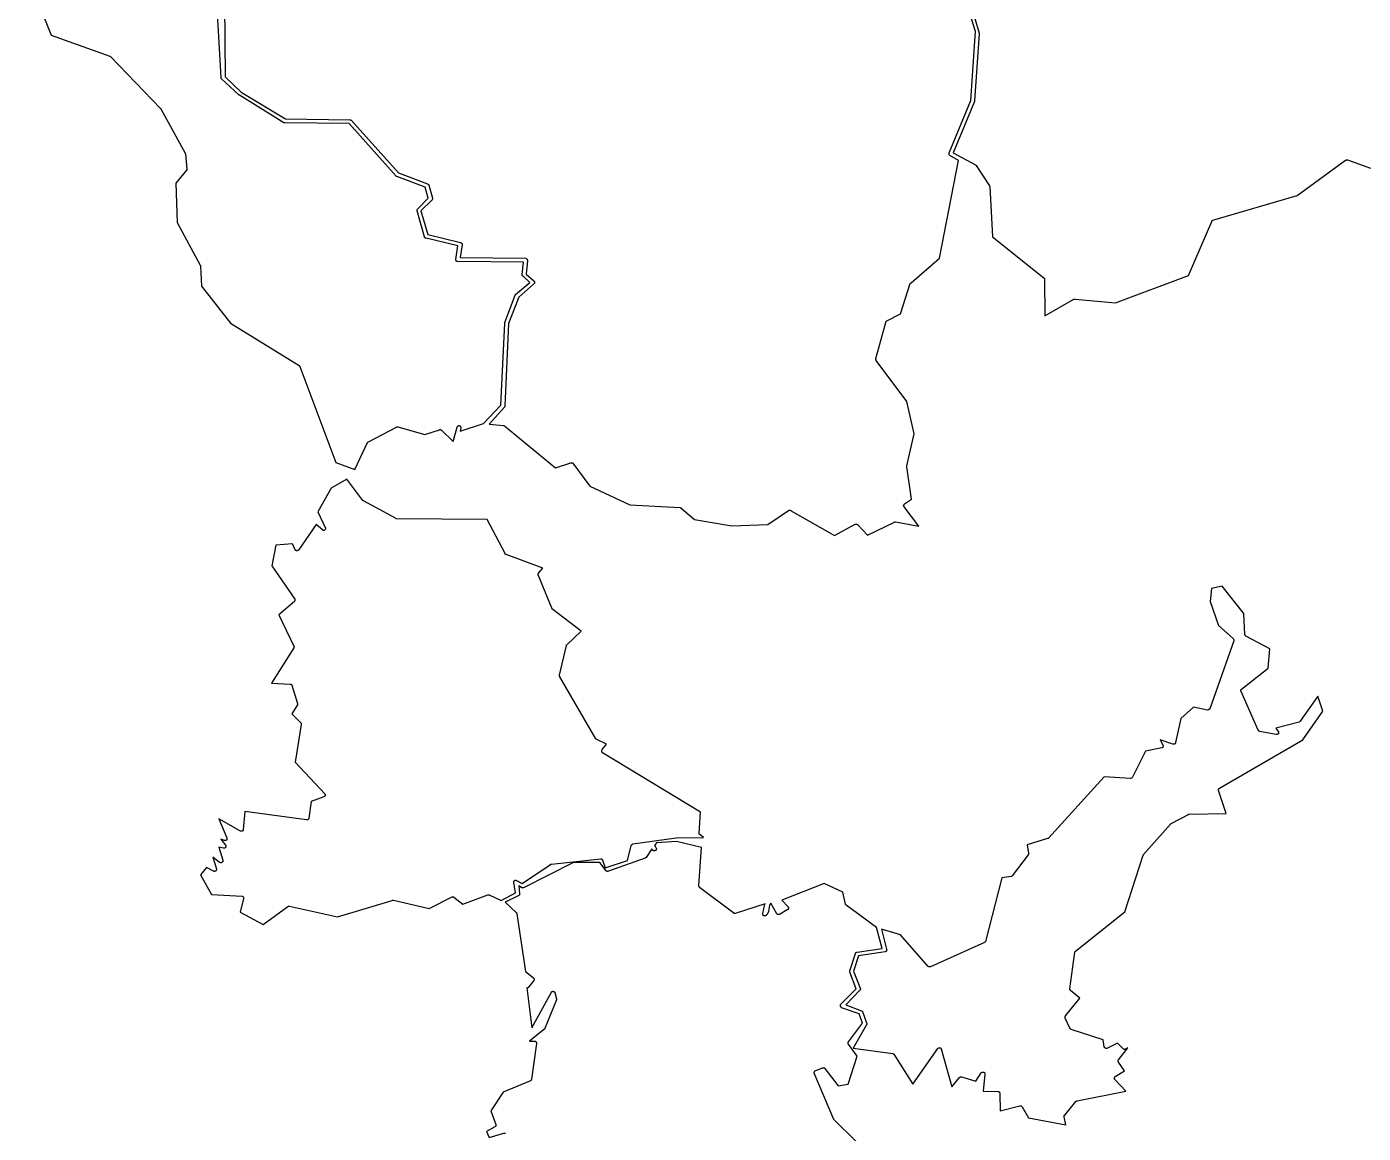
# Model space of a CAD drawing. Header units: metres. Extents: x 12 to 388, y 12 to 220.
# Drawn here: x 185.88 to 220.32, y 80.2 to 108.72 of the extents above; entities that cross this region are included whole.
import ezdxf

# ---------------------------------------------------------------- set-up
doc = ezdxf.new("R2010")
doc.units = ezdxf.units.M

msp = doc.modelspace()

# ---------------------------------------------------------------- linework, layer by layer
for points in [[(185.88, 110.08), (186.51, 108.5), (188.02, 107.96), (188.03, 107.96), (188.03, 107.95), (188.04, 107.95), (189.33, 106.61), (189.34, 106.61), (189.34, 106.6), (189.96, 105.46), (189.96, 105.45), (189.96, 105.44), (189.97, 105.44), (190.01, 105.05), (190.01, 105.04), (190.01, 105.03), (190.01, 105.02), (190, 105.02), (189.72, 104.69), (189.76, 103.67), (190.35, 102.57), (190.36, 102.57), (190.36, 102.56), (190.36, 102.55), (190.38, 102.03), (191.13, 101.08), (192.9, 99.99), (192.91, 99.98), (192.92, 99.97), (192.92, 99.96), (193.85, 97.49), (194.34, 97.31), (194.66, 98), (194.67, 98), (194.67, 98.01), (194.68, 98.02), (194.69, 98.02), (195.41, 98.4), (195.41, 98.41), (195.42, 98.41), (195.43, 98.41), (195.44, 98.41), (196.14, 98.21), (196.52, 98.33), (196.52, 98.34), (196.53, 98.34), (196.54, 98.34), (196.55, 98.33), (196.56, 98.33), (196.57, 98.32), (196.87, 98.03), (196.97, 98.4), (196.97, 98.41), (196.98, 98.42), (196.99, 98.43), (197, 98.43), (197.01, 98.44), (197.02, 98.44), (197.03, 98.44), (197.03, 98.43), (197.04, 98.43), (197.05, 98.43), (197.05, 98.42), (197.06, 98.42), (197.06, 98.41), (197.06, 98.4), (197.07, 98.4), (197.07, 98.39), (197.07, 98.38), (197.05, 98.3), (197.65, 98.49), (198.1, 98.97), (198.2, 101.08), (198.2, 101.09), (198.2, 101.1), (198.47, 101.8), (198.47, 101.81), (198.48, 101.82), (198.85, 102.13), (198.67, 102.29), (198.66, 102.29), (198.66, 102.3), (198.65, 102.3), (198.65, 102.31), (198.65, 102.32), (198.65, 102.33), (198.68, 102.65), (196.99, 102.67), (196.98, 102.67), (196.97, 102.67), (196.96, 102.68), (196.95, 102.68), (196.95, 102.69), (196.94, 102.7), (196.94, 102.71), (196.94, 102.72), (196.99, 103.07), (196.17, 103.27), (196.16, 103.27), (196.15, 103.27), (196.15, 103.28), (196.14, 103.28), (196.14, 103.29), (196.13, 103.29), (196.13, 103.3), (195.94, 103.97), (195.94, 103.98), (195.94, 103.99), (195.94, 104), (195.94, 104.01), (195.95, 104.02), (196.23, 104.3), (196.15, 104.58), (195.42, 104.86), (195.41, 104.86), (195.4, 104.86), (195.4, 104.87), (194.19, 106.22), (192.53, 106.24), (192.52, 106.24), (192.51, 106.24), (191.36, 106.95), (191.35, 106.95), (191.35, 106.96), (190.9, 107.37), (190.9, 107.38), (190.89, 107.38), (190.89, 107.39), (190.89, 107.4), (190.89, 107.41), (190.77, 109.51)], [(190.98, 109.31), (190.99, 107.43), (191.41, 107.03), (192.55, 106.34), (194.21, 106.32), (194.22, 106.32), (194.23, 106.32), (194.23, 106.31), (194.24, 106.31), (194.25, 106.3), (195.46, 104.95), (195.46, 104.95), (196.21, 104.67), (196.22, 104.66), (196.23, 104.66), (196.23, 104.65), (196.24, 104.64), (196.34, 104.3), (196.34, 104.29), (196.34, 104.28), (196.34, 104.27), (196.33, 104.26), (196.33, 104.25), (196.32, 104.25), (196.04, 103.97), (196.22, 103.36), (197.06, 103.16), (197.07, 103.16), (197.07, 103.15), (197.08, 103.15), (197.09, 103.14), (197.09, 103.13), (197.09, 103.12), (197.1, 103.12), (197.1, 103.11), (197.1, 103.1), (197.05, 102.77), (198.74, 102.75), (198.75, 102.75), (198.76, 102.74), (198.77, 102.74), (198.77, 102.73), (198.78, 102.73), (198.78, 102.72), (198.78, 102.71), (198.79, 102.7), (198.79, 102.69), (198.75, 102.34), (198.95, 102.17), (198.96, 102.16), (198.97, 102.15), (198.97, 102.14), (198.97, 102.13), (198.97, 102.12), (198.97, 102.11), (198.96, 102.1), (198.95, 102.09), (198.56, 101.75), (198.3, 101.07), (198.2, 98.94), (198.2, 98.93), (198.2, 98.92), (198.19, 98.92), (198.19, 98.91), (197.8, 98.48), (198.17, 98.44), (198.18, 98.44), (198.18, 98.43), (198.19, 98.43), (199.51, 97.35), (199.9, 97.48), (199.91, 97.48), (199.91, 97.49), (199.92, 97.49), (199.92, 97.48), (199.93, 97.48), (199.94, 97.48), (199.95, 97.47), (200.39, 96.88), (201.42, 96.4), (202.72, 96.33), (202.73, 96.33), (202.73, 96.32), (202.74, 96.32), (202.75, 96.32), (202.75, 96.31), (203.09, 96.02), (204.05, 95.86), (204.98, 95.89), (205.51, 96.25), (205.52, 96.25), (205.52, 96.26), (205.53, 96.26), (205.54, 96.26), (205.55, 96.26), (205.56, 96.26), (205.56, 96.25), (206.7, 95.61), (207.23, 95.9), (207.24, 95.9), (207.25, 95.9), (207.26, 95.9), (207.27, 95.9), (207.28, 95.9), (207.28, 95.89), (207.29, 95.89), (207.55, 95.62), (208.24, 95.95), (208.24, 95.96), (208.25, 95.96), (208.26, 95.96), (208.27, 95.96), (208.87, 95.85), (208.49, 96.35), (208.49, 96.36), (208.48, 96.37), (208.48, 96.38), (208.48, 96.39), (208.49, 96.4), (208.49, 96.41), (208.5, 96.41), (208.5, 96.42), (208.68, 96.54), (208.56, 97.38), (208.56, 97.39), (208.56, 97.4), (208.75, 98.23), (208.56, 99.06), (207.77, 100.12), (207.77, 100.13), (207.77, 100.14), (207.76, 100.14), (207.76, 100.15), (207.76, 100.16), (207.76, 100.17), (208.02, 101.1), (208.02, 101.11), (208.03, 101.12), (208.03, 101.13), (208.04, 101.13), (208.05, 101.14), (208.4, 101.32), (208.65, 102.1), (208.66, 102.1), (208.66, 102.11), (208.67, 102.12), (209.4, 102.75), (209.89, 105.27), (209.67, 105.4), (209.67, 105.41), (209.66, 105.41), (209.66, 105.42), (209.65, 105.43), (209.65, 105.44), (209.65, 105.45), (209.65, 105.46), (209.65, 105.47), (210.21, 106.82), (210.33, 108.59), (210.11, 109.31)], [(210.2, 109.31), (210.43, 108.55), (210.43, 108.54), (210.31, 106.81), (210.31, 106.8), (210.31, 106.79), (209.76, 105.47), (210.33, 105.16), (210.34, 105.16), (210.34, 105.15), (210.35, 105.15), (210.35, 105.14), (210.69, 104.62), (210.69, 104.61), (210.69, 104.6), (210.7, 104.6), (210.77, 103.3), (212.09, 102.25), (212.1, 102.25), (212.1, 102.24), (212.11, 102.23), (212.11, 102.22), (212.11, 102.21), (212.12, 101.27), (212.87, 101.7), (212.88, 101.7), (212.89, 101.7), (212.9, 101.7), (213.94, 101.6), (215.82, 102.31), (216.42, 103.7), (216.42, 103.71), (216.43, 103.72), (216.44, 103.72), (216.44, 103.73), (216.45, 103.73), (218.62, 104.37), (219.87, 105.28), (219.88, 105.28), (219.88, 105.29), (219.88, 105.29), (219.89, 105.29), (219.9, 105.29), (219.91, 105.29), (219.92, 105.29), (220.51, 105.07)], [(207.25, 80), (206.69, 80.55), (206.69, 80.56), (206.68, 80.56), (206.17, 81.75), (206.17, 81.76), (206.17, 81.77), (206.17, 81.78), (206.18, 81.79), (206.18, 81.8), (206.19, 81.8), (206.19, 81.81), (206.2, 81.81), (206.39, 81.89), (206.4, 81.89), (206.41, 81.89), (206.42, 81.89), (206.43, 81.89), (206.44, 81.89), (206.45, 81.88), (206.45, 81.87), (206.79, 81.43), (207.05, 81.47), (207.28, 82.19), (207.06, 82.5), (207.05, 82.5), (207.05, 82.51), (207.05, 82.52), (207.05, 82.53), (207.05, 82.54), (207.05, 82.55), (207.06, 82.55), (207.06, 82.56), (207.42, 83.04), (207.33, 83.28), (206.88, 83.44), (206.87, 83.45), (206.86, 83.45), (206.86, 83.46), (206.85, 83.47), (206.85, 83.48), (206.85, 83.49), (206.85, 83.5), (206.85, 83.51), (206.85, 83.52), (206.86, 83.52), (206.86, 83.53), (207.26, 83.93), (207.09, 84.36), (207.09, 84.37), (207.09, 84.38), (207.09, 84.39), (207.24, 84.84), (207.24, 84.85), (207.25, 84.85), (207.25, 84.86), (207.26, 84.86), (207.27, 84.87), (207.28, 84.87), (207.93, 84.97), (207.78, 85.51), (207, 86.08), (206.99, 86.09), (206.98, 86.1), (206.98, 86.11), (206.91, 86.42), (206.43, 86.64), (205.34, 86.21), (205.5, 86.04), (205.5, 86.03), (205.51, 86.02), (205.51, 86.01), (205.51, 86), (205.51, 85.99), (205.5, 85.99), (205.5, 85.98), (205.5, 85.97), (205.49, 85.97), (205.48, 85.96), (205.28, 85.84), (205.27, 85.84), (205.26, 85.84), (205.25, 85.84), (205.24, 85.84), (205.23, 85.84), (205.23, 85.85), (205.22, 85.85), (205.21, 85.86), (205.06, 86.13), (205.02, 86.08), (205, 85.93), (205, 85.92), (205, 85.91), (204.95, 85.83), (204.94, 85.83), (204.94, 85.82), (204.93, 85.82), (204.93, 85.81), (204.92, 85.81), (204.91, 85.81), (204.9, 85.81), (204.89, 85.81), (204.88, 85.81), (204.87, 85.81), (204.87, 85.82), (204.86, 85.82), (204.86, 85.83), (204.86, 85.84), (204.85, 85.85), (204.85, 85.86), (204.85, 85.87), (204.9, 86.11), (204.91, 86.11), (204.91, 86.12), (204.14, 85.87), (204.13, 85.87), (204.12, 85.87), (204.11, 85.87), (204.1, 85.87), (204.1, 85.88), (203.22, 86.54), (203.22, 86.55), (203.21, 86.55), (203.21, 86.56), (203.21, 86.57), (203.2, 86.57), (203.2, 86.58), (203.2, 86.59), (203.27, 87.57), (202.63, 87.72), (202.11, 87.69), (202.06, 87.62), (202.07, 87.62), (202.08, 87.61), (202.08, 87.6), (202.1, 87.55), (202.1, 87.54), (202.11, 87.54), (202.11, 87.53), (202.1, 87.52), (202.1, 87.51), (202.1, 87.5), (202.09, 87.5), (202.09, 87.49), (202.08, 87.49), (202.07, 87.48), (202.06, 87.48), (202.05, 87.48), (202.04, 87.48), (202.03, 87.49), (202.02, 87.49), (202.01, 87.5), (202, 87.51), (202, 87.52), (201.99, 87.53), (201.84, 87.31), (201.83, 87.3), (201.82, 87.3), (201.82, 87.29), (200.87, 86.96), (200.86, 86.95), (200.85, 86.95), (200.84, 86.95), (200.83, 86.96), (200.82, 86.96), (200.82, 86.97), (200.81, 86.97), (200.65, 87.18), (199.97, 87.18), (198.68, 86.53), (198.67, 86.53), (198.66, 86.53), (198.65, 86.53), (198.64, 86.53), (198.63, 86.53), (198.63, 86.54), (198.56, 86.58), (198.58, 86.38), (198.58, 86.37), (198.58, 86.36), (198.58, 86.35), (198.58, 86.34), (198.57, 86.34), (198.56, 86.33), (198.21, 86.16), (198.49, 85.89), (198.5, 85.89), (198.5, 85.88), (198.5, 85.87), (198.51, 85.87), (198.51, 85.86), (198.73, 84.37), (198.94, 84.21), (198.94, 84.2), (198.95, 84.2), (198.95, 84.19), (198.96, 84.18), (198.96, 84.17), (198.96, 84.16), (198.96, 84.15), (198.95, 84.14), (198.81, 83.97), (198.81, 83.96), (198.8, 83.96), (198.8, 83.95), (198.79, 83.95), (198.78, 83.95), (198.77, 83.95), (198.9, 82.92), (199.4, 83.84), (199.4, 83.85), (199.41, 83.85), (199.41, 83.86), (199.42, 83.86), (199.43, 83.86), (199.43, 83.87), (199.44, 83.87), (199.45, 83.87), (199.45, 83.86), (199.46, 83.86), (199.47, 83.86), (199.47, 83.85), (199.48, 83.85), (199.48, 83.84), (199.49, 83.84), (199.49, 83.83), (199.53, 83.67), (199.53, 83.66), (199.53, 83.65), (199.53, 83.64), (199.22, 82.89), (199.21, 82.88), (199.21, 82.87), (199.2, 82.87), (198.84, 82.58), (198.97, 82.58), (198.98, 82.58), (198.99, 82.57), (199, 82.57), (199, 82.56), (199.01, 82.56), (199.01, 82.55), (199.02, 82.54), (199.02, 82.53), (199.02, 82.52), (198.89, 81.6), (198.89, 81.59), (198.88, 81.58), (198.88, 81.57), (198.87, 81.57), (198.87, 81.56), (198.86, 81.56), (198.16, 81.26), (197.84, 80.78), (197.97, 80.43), (197.97, 80.42), (197.97, 80.41), (197.97, 80.4), (197.97, 80.39), (197.96, 80.39), (197.96, 80.38), (197.95, 80.38), (197.95, 80.37), (197.94, 80.37), (197.73, 80.25), (197.8, 80.1), (198.18, 80.21), (198.19, 80.21), (198.2, 80.21), (198.21, 80.21), (198.22, 80.2)]]:
    msp.add_lwpolyline(points)
for points in [[(190.77, 87.02), (190.77, 87.01), (190.77, 87), (190.77, 86.99), (190.76, 86.98), (190.76, 86.97), (190.75, 86.97), (190.75, 86.96), (190.74, 86.96), (190.73, 86.96), (190.73, 86.95), (190.72, 86.95), (190.71, 86.95), (190.7, 86.96), (190.69, 86.96), (190.51, 87.05), (190.36, 86.86), (190.64, 86.36), (191.43, 86.31), (191.44, 86.31), (191.45, 86.31), (191.46, 86.3), (191.47, 86.29), (191.47, 86.28), (191.47, 86.27), (191.47, 86.26), (191.47, 86.25), (191.38, 85.9), (191.97, 85.58), (192.61, 86.05), (192.62, 86.05), (192.63, 86.06), (192.64, 86.06), (192.65, 86.06), (193.89, 85.78), (195.3, 86.2), (195.31, 86.21), (195.32, 86.21), (195.33, 86.21), (196.25, 86), (196.84, 86.3), (196.85, 86.3), (196.86, 86.3), (196.87, 86.3), (196.88, 86.3), (196.89, 86.29), (197.12, 86.11), (197.76, 86.35), (197.77, 86.35), (197.78, 86.35), (197.79, 86.35), (197.8, 86.35), (198.11, 86.2), (198.48, 86.4), (198.43, 86.67), (198.43, 86.68), (198.43, 86.69), (198.43, 86.7), (198.44, 86.7), (198.44, 86.71), (198.45, 86.72), (198.46, 86.72), (198.47, 86.73), (198.48, 86.73), (198.49, 86.73), (198.49, 86.72), (198.5, 86.72), (198.65, 86.64), (199.38, 87.13), (199.38, 87.14), (199.39, 87.14), (199.4, 87.14), (200.67, 87.28), (200.68, 87.28), (200.69, 87.28), (200.69, 87.27), (200.7, 87.27), (200.71, 87.26), (200.72, 87.25), (200.72, 87.24), (200.79, 87.04), (201.36, 87.23), (201.46, 87.62), (201.47, 87.63), (201.47, 87.64), (201.48, 87.64), (201.48, 87.65), (201.49, 87.65), (201.5, 87.66), (202.62, 87.82), (202.63, 87.82), (203.32, 87.83), (203.23, 87.9), (203.22, 87.9), (203.22, 87.91), (203.21, 87.91), (203.21, 87.92), (203.21, 87.93), (203.21, 87.94), (203.24, 88.48), (200.72, 90.01), (200.72, 90.02), (200.71, 90.02), (200.71, 90.03), (200.7, 90.03), (200.7, 90.04), (200.7, 90.05), (200.7, 90.06), (200.7, 90.07), (200.7, 90.08), (200.71, 90.09), (200.82, 90.23), (200.57, 90.35), (200.56, 90.35), (200.56, 90.36), (200.55, 90.36), (200.55, 90.37), (199.62, 91.97), (199.62, 91.98), (199.61, 91.98), (199.61, 91.99), (199.61, 92), (199.61, 92.01), (199.79, 92.77), (199.79, 92.78), (199.79, 92.79), (199.8, 92.79), (200.17, 93.14), (199.44, 93.7), (199.43, 93.7), (199.43, 93.71), (199.42, 93.71), (199.42, 93.72), (199.06, 94.59), (199.06, 94.6), (199.06, 94.61), (199.06, 94.62), (199.06, 94.63), (199.07, 94.64), (199.18, 94.77), (198.24, 95.12), (198.23, 95.12), (198.22, 95.12), (198.22, 95.13), (198.21, 95.13), (198.21, 95.14), (197.75, 96.02), (195.4, 96.04), (195.39, 96.04), (195.38, 96.05), (194.56, 96.5), (194.55, 96.5), (194.55, 96.51), (194.54, 96.51), (194.13, 97.06), (193.73, 96.83), (193.38, 96.22), (193.57, 95.81), (193.58, 95.81), (193.58, 95.8), (193.58, 95.79), (193.58, 95.78), (193.58, 95.77), (193.57, 95.76), (193.56, 95.75), (193.55, 95.74), (193.54, 95.74), (193.53, 95.74), (193.52, 95.74), (193.51, 95.74), (193.5, 95.75), (193.34, 95.89), (192.88, 95.23), (192.87, 95.22), (192.86, 95.22), (192.86, 95.21), (192.85, 95.21), (192.84, 95.21), (192.83, 95.21), (192.82, 95.22), (192.81, 95.22), (192.81, 95.23), (192.8, 95.23), (192.8, 95.24), (192.73, 95.39), (192.3, 95.36), (192.2, 94.83), (192.79, 93.97), (192.79, 93.96), (192.79, 93.95), (192.79, 93.94), (192.79, 93.93), (192.79, 93.92), (192.78, 93.91), (192.38, 93.56), (192.76, 92.76), (192.77, 92.75), (192.77, 92.74), (192.77, 92.73), (192.76, 92.72), (192.76, 92.71), (192.19, 91.8), (192.67, 91.78), (192.68, 91.78), (192.69, 91.78), (192.7, 91.77), (192.71, 91.76), (192.71, 91.75), (192.86, 91.28), (192.86, 91.27), (192.86, 91.26), (192.86, 91.25), (192.86, 91.24), (192.71, 91.01), (192.94, 90.78), (192.95, 90.77), (192.95, 90.76), (192.95, 90.75), (192.95, 90.74), (192.8, 89.77), (193.56, 88.95), (193.56, 88.94), (193.57, 88.94), (193.57, 88.93), (193.57, 88.92), (193.57, 88.91), (193.57, 88.9), (193.56, 88.9), (193.56, 88.89), (193.55, 88.88), (193.54, 88.88), (193.54, 88.87), (193.21, 88.75), (193.15, 88.32), (193.15, 88.31), (193.14, 88.31), (193.14, 88.3), (193.13, 88.29), (193.12, 88.28), (193.11, 88.28), (193.1, 88.28), (193.09, 88.28), (191.5, 88.5), (191.46, 88.03), (191.46, 88.02), (191.46, 88.01), (191.45, 88.01), (191.45, 88), (191.44, 88), (191.44, 87.99), (191.43, 87.99), (191.42, 87.99), (191.41, 87.99), (191.4, 87.99), (191.39, 87.99), (190.83, 88.31), (191.04, 87.82), (191.04, 87.81), (191.04, 87.8), (191.04, 87.79), (191.04, 87.78), (191.04, 87.77), (191.03, 87.77), (191.03, 87.76), (191.02, 87.76), (191.02, 87.75), (191.01, 87.75), (191, 87.75), (190.99, 87.75), (190.98, 87.75), (190.88, 87.78), (191, 87.63), (191, 87.62), (191.01, 87.62), (191.01, 87.61), (191.01, 87.6), (191.01, 87.59), (191.01, 87.58), (191, 87.57), (191, 87.56), (190.99, 87.56), (190.98, 87.55), (190.97, 87.55), (190.96, 87.55), (190.95, 87.55), (190.83, 87.58), (190.93, 87.24), (190.93, 87.23), (190.93, 87.22), (190.93, 87.21), (190.93, 87.2), (190.92, 87.2), (190.92, 87.19), (190.91, 87.18), (190.9, 87.18), (190.9, 87.17), (190.89, 87.17), (190.88, 87.17), (190.87, 87.17), (190.86, 87.18), (190.85, 87.18), (190.68, 87.32), (190.77, 87.02)], [(213.67, 82.4), (213.67, 82.41), (213.66, 82.41), (213.66, 82.42), (213.65, 82.43), (213.62, 82.61), (212.8, 82.88), (212.79, 82.88), (212.79, 82.89), (212.78, 82.89), (212.78, 82.9), (212.77, 82.9), (212.64, 83.17), (212.64, 83.18), (212.64, 83.19), (212.64, 83.2), (212.64, 83.21), (212.64, 83.22), (212.65, 83.22), (212.65, 83.23), (213.02, 83.69), (212.78, 83.88), (212.78, 83.89), (212.77, 83.89), (212.77, 83.9), (212.76, 83.91), (212.76, 83.92), (212.76, 83.93), (212.89, 84.87), (212.89, 84.88), (212.9, 84.88), (212.9, 84.89), (212.91, 84.9), (214.18, 85.91), (214.65, 87.37), (214.66, 87.38), (214.66, 87.39), (215.36, 88.17), (215.36, 88.18), (215.37, 88.18), (215.37, 88.19), (215.82, 88.42), (215.82, 88.43), (215.83, 88.43), (215.84, 88.43), (216.79, 88.44), (216.59, 89.04), (216.59, 89.05), (216.59, 89.06), (216.59, 89.07), (216.6, 89.08), (216.6, 89.09), (216.61, 89.09), (216.61, 89.1), (216.62, 89.1), (218.77, 90.34), (219.28, 91.08), (219.15, 91.47), (218.7, 90.82), (218.69, 90.81), (218.68, 90.81), (218.67, 90.8), (218.07, 90.64), (218.13, 90.56), (218.14, 90.56), (218.14, 90.55), (218.14, 90.54), (218.14, 90.53), (218.14, 90.52), (218.14, 90.51), (218.14, 90.5), (218.13, 90.5), (218.13, 90.49), (218.12, 90.49), (218.11, 90.49), (218.11, 90.48), (218.1, 90.48), (218.09, 90.48), (218.08, 90.48), (217.65, 90.56), (217.65, 90.57), (217.64, 90.57), (217.63, 90.57), (217.63, 90.58), (217.62, 90.58), (217.62, 90.59), (217.18, 91.59), (217.18, 91.6), (217.17, 91.6), (217.17, 91.61), (217.17, 91.62), (217.17, 91.63), (217.18, 91.63), (217.18, 91.64), (217.19, 91.65), (217.87, 92.19), (217.92, 92.69), (217.3, 93.01), (217.3, 93.02), (217.29, 93.02), (217.28, 93.03), (217.28, 93.04), (217.27, 93.05), (217.27, 93.06), (217.25, 93.6), (216.69, 94.3), (216.41, 94.24), (216.38, 93.91), (216.59, 93.29), (216.97, 92.95), (216.98, 92.94), (216.99, 92.93), (216.99, 92.92), (216.99, 92.91), (216.99, 92.9), (216.99, 92.89), (216.37, 91.14), (216.36, 91.14), (216.36, 91.13), (216.35, 91.12), (216.34, 91.12), (216.33, 91.11), (216.32, 91.11), (216.31, 91.11), (215.95, 91.18), (215.62, 90.89), (215.49, 90.27), (215.49, 90.26), (215.48, 90.26), (215.48, 90.25), (215.48, 90.24), (215.47, 90.24), (215.47, 90.23), (215.46, 90.23), (215.45, 90.23), (215.44, 90.23), (215.43, 90.23), (215.42, 90.23), (215.09, 90.34), (215.16, 90.21), (215.16, 90.2), (215.17, 90.2), (215.17, 90.19), (215.17, 90.18), (215.17, 90.17), (215.16, 90.17), (215.16, 90.16), (215.16, 90.15), (215.15, 90.15), (215.15, 90.14), (215.14, 90.14), (215.13, 90.14), (214.71, 90.05), (214.38, 89.38), (214.37, 89.37), (214.36, 89.36), (214.35, 89.35), (214.34, 89.35), (214.33, 89.35), (213.65, 89.39), (212.21, 87.81), (212.2, 87.8), (212.19, 87.8), (211.66, 87.64), (211.7, 87.42), (211.7, 87.41), (211.7, 87.4), (211.7, 87.39), (211.69, 87.38), (211.28, 86.84), (211.27, 86.83), (211.26, 86.82), (211.25, 86.82), (211.01, 86.79), (210.59, 85.15), (210.58, 85.15), (210.58, 85.14), (210.58, 85.13), (210.57, 85.13), (210.56, 85.12), (209.17, 84.49), (209.16, 84.49), (209.15, 84.49), (209.14, 84.49), (209.13, 84.49), (209.12, 84.5), (209.11, 84.5), (208.4, 85.32), (207.91, 85.46), (208.04, 84.95), (208.05, 84.94), (208.05, 84.93), (208.04, 84.92), (208.04, 84.91), (208.04, 84.9), (208.03, 84.9), (208.03, 84.89), (208.02, 84.89), (208.01, 84.89), (208, 84.88), (207.32, 84.78), (207.19, 84.38), (207.36, 83.94), (207.36, 83.93), (207.37, 83.93), (207.37, 83.92), (207.37, 83.91), (207.36, 83.91), (207.36, 83.9), (207.36, 83.89), (207.35, 83.89), (206.99, 83.51), (207.39, 83.36), (207.4, 83.36), (207.4, 83.35), (207.41, 83.35), (207.41, 83.34), (207.42, 83.34), (207.52, 83.05), (207.53, 83.04), (207.53, 83.03), (207.53, 83.02), (207.53, 83.01), (207.52, 83.01), (207.52, 83), (207.18, 82.4), (208.2, 82.26), (208.21, 82.26), (208.21, 82.25), (208.22, 82.25), (208.23, 82.25), (208.23, 82.24), (208.72, 81.47), (209.36, 82.39), (209.36, 82.4), (209.37, 82.4), (209.38, 82.41), (209.39, 82.41), (209.4, 82.41), (209.41, 82.41), (209.42, 82.41), (209.43, 82.41), (209.44, 82.4), (209.44, 82.39), (209.45, 82.39), (209.45, 82.38), (209.72, 81.4), (209.92, 81.64), (209.93, 81.65), (209.94, 81.65), (209.94, 81.66), (209.95, 81.66), (209.96, 81.66), (209.97, 81.66), (210.34, 81.55), (210.48, 81.76), (210.49, 81.77), (210.5, 81.78), (210.51, 81.78), (210.52, 81.78), (210.53, 81.78), (210.54, 81.78), (210.55, 81.78), (210.56, 81.77), (210.57, 81.76), (210.57, 81.75), (210.57, 81.74), (210.57, 81.73), (210.53, 81.29), (210.91, 81.28), (210.92, 81.28), (210.93, 81.28), (210.93, 81.27), (210.94, 81.27), (210.95, 81.26), (210.95, 81.25), (210.96, 81.25), (210.96, 81.24), (210.96, 81.23), (210.97, 80.78), (211.47, 80.91), (211.48, 80.91), (211.49, 80.91), (211.5, 80.91), (211.51, 80.91), (211.52, 80.9), (211.53, 80.89), (211.7, 80.6), (212.66, 80.42), (212.62, 80.63), (212.62, 80.64), (212.62, 80.65), (212.62, 80.66), (212.62, 80.67), (212.63, 80.67), (212.92, 81.02), (212.92, 81.03), (212.93, 81.03), (212.94, 81.03), (212.94, 81.04), (212.95, 81.04), (214.21, 81.29), (213.92, 81.59), (213.92, 81.6), (213.91, 81.6), (213.91, 81.61), (213.91, 81.62), (213.91, 81.63), (213.91, 81.64), (213.92, 81.65), (213.92, 81.66), (213.93, 81.66), (213.93, 81.67), (214.17, 81.81), (214.02, 82.04), (214.02, 82.05), (214.01, 82.05), (214.01, 82.06), (214.01, 82.07), (214.01, 82.08), (214.01, 82.09), (214.02, 82.09), (214.02, 82.1), (214.26, 82.41), (214.21, 82.37), (214.2, 82.37), (214.19, 82.37), (214.19, 82.36), (214.18, 82.36), (214.17, 82.36), (214.16, 82.37), (214.15, 82.37), (214.14, 82.38), (213.99, 82.53), (213.73, 82.4), (213.72, 82.39), (213.71, 82.39), (213.7, 82.39), (213.69, 82.39), (213.68, 82.4), (213.67, 82.4)]]:
    msp.add_lwpolyline(points, close=True)

doc.saveas('drawing.dxf')
